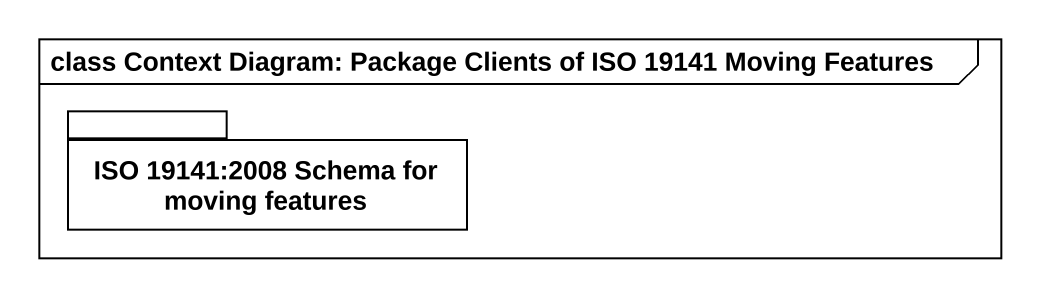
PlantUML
@startuml
mainframe class Context Diagram: Package Clients of ISO 19141 Moving Features
package "ISO 19141:2008 Schema for moving features" as ISO_19141_2008_Schema_for {
}
@enduml
